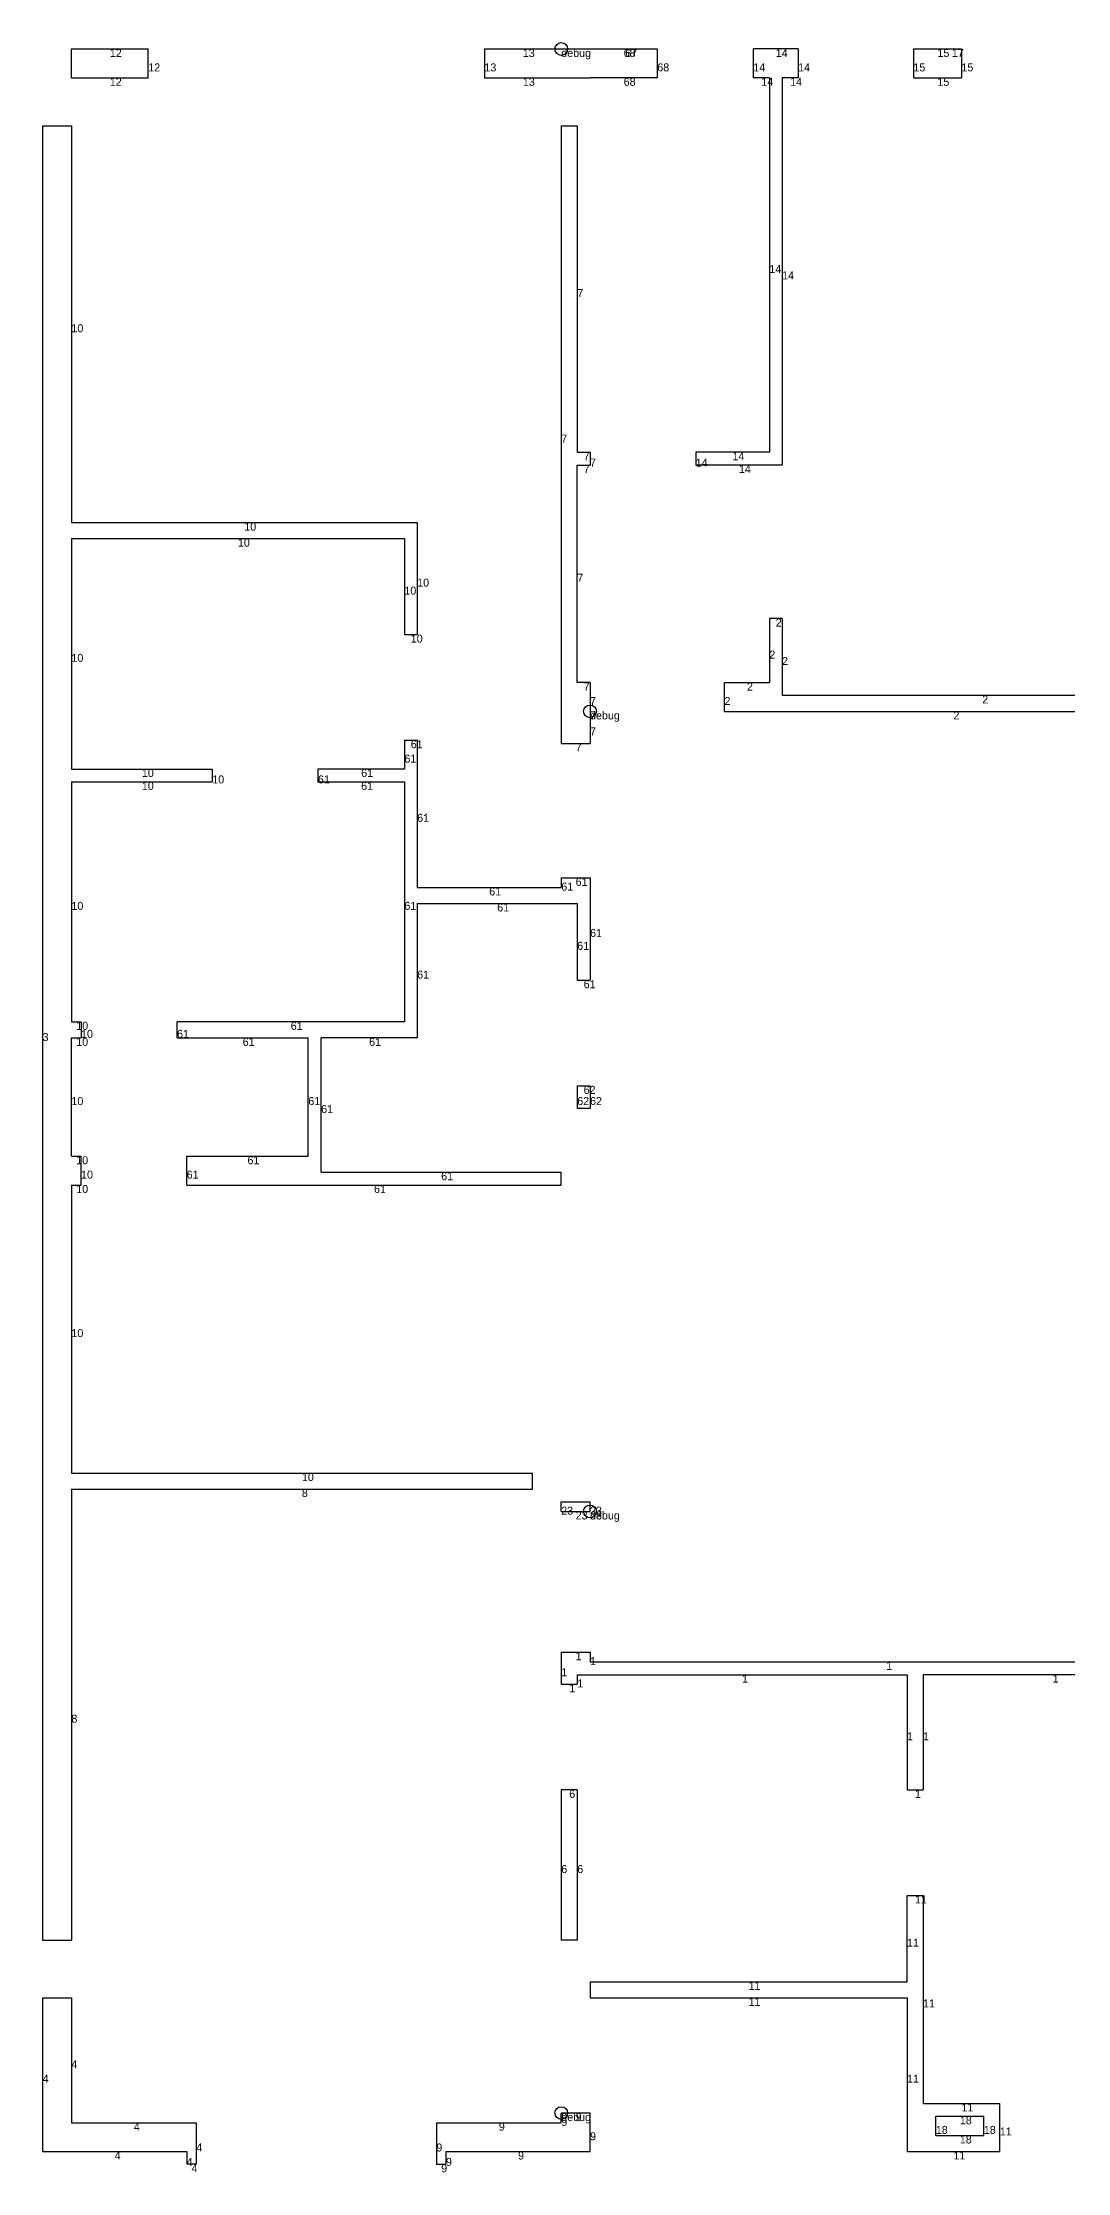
# Model space of a CAD drawing. Header units: metres. Extents: x 234 to 1678, y 437 to 1103.
# Drawn here: x 234 to 554, y 437 to 1103 of the extents above; entities that cross this region are included whole.
import ezdxf

# ---------------------------------------------------------------- set-up
doc = ezdxf.new("R2010")
doc.units = ezdxf.units.M
doc.layers.add('WALL_DEBUG', color=7, linetype='Continuous')

msp = doc.modelspace()

# ---------------------------------------------------------------- linework, layer by layer
at = {"layer": 'debug', "color": 2}
for centre in [(396, 1101), (405, 894), (405, 644), (396, 456)]:
    msp.add_circle(centre, 2, dxfattribs=at)
at = {"layer": 'WALL_DEBUG'}
for p, q in [((243, 1101), (267, 1101)), ((243, 1092), (243, 1101)), ((243, 1101), (267, 1101)), ((243, 1092), (243, 1101)), ((243, 1101), (267, 1101)), ((243, 1092), (243, 1101)), ((243, 1101), (267, 1101)), ((243, 1092), (243, 1101)), ((243, 1101), (267, 1101)), ((243, 1092), (243, 1101)), ((243, 1101), (267, 1101)), ((243, 1092), (243, 1101)), ((243, 1101), (267, 1101)), ((267, 1092), (267, 1101)), ((267, 1092), (267, 1101)), ((267, 1092), (267, 1101)), ((267, 1092), (267, 1101)), ((267, 1092), (267, 1101)), ((267, 1092), (267, 1101)), ((267, 1092), (267, 1101)), ((372, 1101), (396, 1101)), ((372, 1101), (372, 1092)), ((372, 1101), (396, 1101)), ((372, 1101), (372, 1092)), ((372, 1101), (396, 1101)), ((372, 1101), (372, 1092)), ((372, 1101), (396, 1101)), ((372, 1101), (372, 1092)), ((372, 1101), (396, 1101)), ((372, 1101), (372, 1092)), ((372, 1101), (396, 1101)), ((372, 1101), (372, 1092)), ((372, 1101), (396, 1101)), ((372, 1101), (372, 1092)), ((396, 1101), (405, 1101)), ((396, 1101), (405, 1101)), ((396, 1101), (405, 1101)), ((396, 1101), (405, 1101)), ((396, 1101), (405, 1101)), ((396, 1101), (405, 1101)), ((405, 1101), (426, 1101)), ((405, 1101), (426, 1101)), ((405, 1101), (426, 1101)), ((405, 1101), (426, 1101)), ((405, 1101), (426, 1101)), ((405, 1101), (426, 1101)), ((405, 1101), (426, 1101)), ((416, 1101), (416, 1101)), ((416, 1101), (416, 1101)), ((416, 1101), (416, 1101)), ((416, 1101), (416, 1101)), ((416, 1101), (416, 1101)), ((416, 1101), (416, 1101)), ((416, 1101), (416, 1101)), ((426, 1101), (426, 1092)), ((426, 1101), (426, 1092)), ((426, 1101), (426, 1092)), ((426, 1101), (426, 1092)), ((426, 1101), (426, 1092)), ((426, 1101), (426, 1092)), ((426, 1101), (426, 1092)), ((470, 1101), (456, 1101)), ((456, 1101), (456, 1092)), ((470, 1101), (456, 1101)), ((456, 1101), (456, 1092)), ((470, 1101), (456, 1101)), ((456, 1101), (456, 1092)), ((470, 1101), (456, 1101)), ((456, 1101), (456, 1092)), ((470, 1101), (456, 1101)), ((456, 1101), (456, 1092)), ((470, 1101), (456, 1101)), ((456, 1101), (456, 1092)), ((470, 1101), (456, 1101)), ((456, 1101), (456, 1092)), ((470, 1101), (470, 1092)), ((470, 1101), (470, 1092)), ((470, 1101), (470, 1092)), ((470, 1101), (470, 1092)), ((470, 1101), (470, 1092)), ((470, 1101), (470, 1092)), ((470, 1101), (470, 1092)), ((506, 1101), (506, 1092)), ((506, 1101), (521, 1101)), ((506, 1101), (506, 1092)), ((506, 1101), (521, 1101)), ((506, 1101), (506, 1092)), ((506, 1101), (521, 1101)), ((506, 1101), (506, 1092)), ((506, 1101), (521, 1101)), ((506, 1101), (506, 1092)), ((506, 1101), (521, 1101)), ((506, 1101), (506, 1092)), ((506, 1101), (521, 1101)), ((506, 1101), (506, 1092)), ((506, 1101), (521, 1101)), ((518, 1101), (518, 1101)), ((518, 1101), (518, 1101)), ((518, 1101), (518, 1101)), ((518, 1101), (518, 1101)), ((518, 1101), (518, 1101)), ((518, 1101), (518, 1101)), ((518, 1101), (518, 1101)), ((521, 1101), (521, 1092)), ((521, 1101), (521, 1092)), ((521, 1101), (521, 1092)), ((521, 1101), (521, 1092)), ((521, 1101), (521, 1092)), ((521, 1101), (521, 1092)), ((521, 1101), (521, 1092)), ((243, 1092), (267, 1092)), ((243, 1092), (267, 1092)), ((243, 1092), (267, 1092)), ((243, 1092), (267, 1092)), ((243, 1092), (267, 1092)), ((243, 1092), (267, 1092)), ((243, 1092), (267, 1092)), ((372, 1092), (396, 1092)), ((372, 1092), (396, 1092)), ((372, 1092), (396, 1092)), ((372, 1092), (396, 1092)), ((372, 1092), (396, 1092)), ((372, 1092), (396, 1092)), ((372, 1092), (396, 1092)), ((396, 1092), (405, 1092)), ((396, 1092), (405, 1092)), ((396, 1092), (405, 1092)), ((396, 1092), (405, 1092)), ((396, 1092), (405, 1092)), ((396, 1092), (405, 1092)), ((426, 1092), (405, 1092)), ((426, 1092), (405, 1092)), ((426, 1092), (405, 1092)), ((426, 1092), (405, 1092)), ((426, 1092), (405, 1092)), ((426, 1092), (405, 1092)), ((426, 1092), (405, 1092)), ((461, 1092), (456, 1092)), ((461, 1092), (456, 1092)), ((461, 1092), (456, 1092)), ((461, 1092), (456, 1092)), ((461, 1092), (456, 1092)), ((461, 1092), (456, 1092)), ((461, 1092), (456, 1092)), ((461, 1092), (461, 975)), ((461, 1092), (461, 975)), ((461, 1092), (461, 975)), ((461, 1092), (461, 975)), ((461, 1092), (461, 975)), ((461, 1092), (461, 975)), ((461, 1092), (461, 975)), ((470, 1092), (465, 1092)), ((465, 1092), (465, 971)), ((470, 1092), (465, 1092)), ((465, 1092), (465, 971)), ((470, 1092), (465, 1092)), ((465, 1092), (465, 971)), ((470, 1092), (465, 1092)), ((465, 1092), (465, 971)), ((470, 1092), (465, 1092)), ((465, 1092), (465, 971)), ((470, 1092), (465, 1092)), ((465, 1092), (465, 971)), ((470, 1092), (465, 1092)), ((465, 1092), (465, 971)), ((506, 1092), (521, 1092)), ((506, 1092), (521, 1092)), ((506, 1092), (521, 1092)), ((506, 1092), (521, 1092)), ((506, 1092), (521, 1092)), ((506, 1092), (521, 1092)), ((506, 1092), (521, 1092)), ((234, 1077), (234, 510)), ((234, 1077), (234, 510)), ((234, 1077), (243, 1077)), ((234, 1077), (234, 510)), ((234, 1077), (243, 1077)), ((234, 1077), (234, 510)), ((234, 1077), (243, 1077)), ((234, 1077), (234, 510)), ((234, 1077), (243, 1077)), ((234, 1077), (234, 510)), ((234, 1077), (243, 1077)), ((234, 1077), (234, 510)), ((234, 1077), (243, 1077)), ((243, 1077), (243, 953)), ((243, 1077), (243, 953)), ((243, 1077), (243, 953)), ((243, 1077), (243, 953)), ((243, 1077), (243, 953)), ((243, 1077), (243, 953)), ((243, 1077), (243, 953)), ((396, 1077), (396, 884)), ((396, 1077), (396, 884)), ((396, 1077), (401, 1077)), ((396, 1077), (396, 884)), ((396, 1077), (401, 1077)), ((396, 1077), (396, 884)), ((396, 1077), (401, 1077)), ((396, 1077), (396, 884)), ((396, 1077), (401, 1077)), ((396, 1077), (396, 884)), ((396, 1077), (401, 1077)), ((396, 1077), (396, 884)), ((396, 1077), (401, 1077)), ((401, 1077), (401, 975)), ((401, 1077), (401, 975)), ((401, 1077), (401, 975)), ((401, 1077), (401, 975)), ((401, 1077), (401, 975)), ((401, 1077), (401, 975)), ((401, 1077), (401, 975)), ((401, 975), (405, 975)), ((401, 975), (405, 975)), ((401, 975), (405, 975)), ((401, 975), (405, 975)), ((401, 975), (405, 975)), ((401, 975), (405, 975)), ((401, 975), (405, 975)), ((405, 975), (405, 971)), ((405, 975), (405, 971)), ((405, 975), (405, 971)), ((405, 975), (405, 971)), ((405, 975), (405, 971)), ((405, 975), (405, 971)), ((405, 975), (405, 971)), ((461, 975), (438, 975)), ((438, 975), (438, 971)), ((461, 975), (438, 975)), ((438, 975), (438, 971)), ((461, 975), (438, 975)), ((438, 975), (438, 971)), ((461, 975), (438, 975)), ((438, 975), (438, 971)), ((461, 975), (438, 975)), ((438, 975), (438, 971)), ((461, 975), (438, 975)), ((438, 975), (438, 971)), ((461, 975), (438, 975)), ((438, 975), (438, 971)), ((401, 903), (401, 971)), ((401, 971), (405, 971)), ((401, 903), (401, 971)), ((401, 971), (405, 971)), ((401, 903), (401, 971)), ((401, 971), (405, 971)), ((401, 903), (401, 971)), ((401, 971), (405, 971)), ((401, 903), (401, 971)), ((401, 971), (405, 971)), ((401, 903), (401, 971)), ((401, 971), (405, 971)), ((401, 903), (401, 971)), ((401, 971), (405, 971)), ((465, 971), (438, 971)), ((465, 971), (438, 971)), ((465, 971), (438, 971)), ((465, 971), (438, 971)), ((465, 971), (438, 971)), ((465, 971), (438, 971)), ((465, 971), (438, 971)), ((243, 953), (351, 953)), ((243, 953), (351, 953)), ((243, 953), (351, 953)), ((243, 953), (351, 953)), ((243, 953), (351, 953)), ((243, 953), (351, 953)), ((243, 953), (351, 953)), ((351, 953), (351, 918)), ((351, 953), (351, 918)), ((351, 953), (351, 918)), ((351, 953), (351, 918)), ((351, 953), (351, 918)), ((351, 953), (351, 918)), ((351, 953), (351, 918)), ((243, 948), (243, 876)), ((243, 948), (347, 948)), ((243, 948), (243, 876)), ((243, 948), (347, 948)), ((243, 948), (243, 876)), ((243, 948), (347, 948)), ((243, 948), (243, 876)), ((243, 948), (347, 948)), ((243, 948), (243, 876)), ((243, 948), (347, 948)), ((243, 948), (243, 876)), ((243, 948), (347, 948)), ((243, 948), (243, 876)), ((243, 948), (347, 948)), ((347, 948), (347, 918)), ((347, 948), (347, 918)), ((347, 948), (347, 918)), ((347, 948), (347, 918)), ((347, 948), (347, 918)), ((347, 948), (347, 918)), ((347, 948), (347, 918)), ((465, 923), (461, 923)), ((461, 923), (461, 903)), ((465, 923), (461, 923)), ((461, 923), (461, 903)), ((465, 923), (461, 923)), ((461, 923), (461, 903)), ((465, 923), (461, 923)), ((461, 923), (461, 903)), ((465, 923), (461, 923)), ((461, 923), (461, 903)), ((465, 923), (461, 923)), ((461, 923), (461, 903)), ((465, 923), (461, 923)), ((461, 923), (461, 903)), ((465, 923), (465, 899)), ((465, 923), (465, 899)), ((465, 923), (465, 899)), ((465, 923), (465, 899)), ((465, 923), (465, 899)), ((465, 923), (465, 899)), ((465, 923), (465, 899)), ((347, 918), (351, 918)), ((347, 918), (351, 918)), ((347, 918), (351, 918)), ((347, 918), (351, 918)), ((347, 918), (351, 918)), ((347, 918), (351, 918)), ((347, 918), (351, 918)), ((405, 903), (401, 903)), ((405, 903), (401, 903)), ((405, 903), (401, 903)), ((405, 903), (401, 903)), ((405, 903), (401, 903)), ((405, 903), (401, 903)), ((405, 903), (401, 903)), ((405, 903), (405, 894)), ((405, 903), (405, 894)), ((405, 903), (405, 894)), ((405, 903), (405, 894)), ((405, 903), (405, 894)), ((405, 903), (405, 894)), ((405, 903), (405, 894)), ((447, 894), (447, 903)), ((447, 903), (461, 903)), ((447, 894), (447, 903)), ((447, 903), (461, 903)), ((447, 894), (447, 903)), ((447, 903), (461, 903)), ((447, 894), (447, 903)), ((447, 903), (461, 903)), ((447, 894), (447, 903)), ((447, 903), (461, 903)), ((447, 894), (447, 903)), ((447, 903), (461, 903)), ((447, 894), (447, 903)), ((447, 903), (461, 903)), ((590, 899), (465, 899)), ((590, 899), (465, 899)), ((590, 899), (465, 899)), ((590, 899), (465, 899)), ((590, 899), (465, 899)), ((590, 899), (465, 899)), ((590, 899), (465, 899)), ((405, 894), (405, 894)), ((405, 894), (405, 884)), ((405, 894), (405, 884)), ((405, 894), (405, 884)), ((405, 894), (405, 884)), ((405, 894), (405, 884)), ((405, 894), (405, 884)), ((405, 894), (405, 884)), ((447, 894), (590, 894)), ((447, 894), (590, 894)), ((447, 894), (590, 894)), ((447, 894), (590, 894)), ((447, 894), (590, 894)), ((447, 894), (590, 894)), ((447, 894), (590, 894)), ((347, 885), (347, 876)), ((347, 885), (351, 885)), ((347, 885), (347, 876)), ((347, 885), (351, 885)), ((347, 885), (347, 876)), ((347, 885), (351, 885)), ((347, 885), (347, 876)), ((347, 885), (351, 885)), ((347, 885), (347, 876)), ((347, 885), (351, 885)), ((347, 885), (347, 876)), ((347, 885), (351, 885)), ((347, 885), (347, 876)), ((347, 885), (351, 885)), ((351, 885), (351, 839)), ((351, 885), (351, 839)), ((351, 885), (351, 839)), ((351, 885), (351, 839)), ((351, 885), (351, 839)), ((351, 885), (351, 839)), ((351, 885), (351, 839)), ((396, 884), (405, 884)), ((396, 884), (405, 884)), ((396, 884), (405, 884)), ((396, 884), (405, 884)), ((396, 884), (405, 884)), ((396, 884), (405, 884)), ((396, 884), (405, 884)), ((243, 876), (287, 876)), ((243, 876), (287, 876)), ((243, 876), (287, 876)), ((243, 876), (287, 876)), ((243, 876), (287, 876)), ((243, 876), (287, 876)), ((243, 876), (287, 876)), ((243, 872), (287, 872)), ((243, 872), (243, 797)), ((243, 872), (287, 872)), ((243, 872), (243, 797)), ((243, 872), (287, 872)), ((243, 872), (243, 797)), ((243, 872), (287, 872)), ((243, 872), (243, 797)), ((243, 872), (287, 872)), ((243, 872), (243, 797)), ((243, 872), (287, 872)), ((243, 872), (243, 797)), ((243, 872), (287, 872)), ((243, 872), (243, 797)), ((287, 876), (287, 872)), ((287, 876), (287, 872)), ((287, 876), (287, 872)), ((287, 876), (287, 872)), ((287, 876), (287, 872)), ((287, 876), (287, 872)), ((287, 876), (287, 872)), ((347, 876), (320, 876)), ((320, 876), (320, 872)), ((347, 876), (320, 876)), ((320, 876), (320, 872)), ((347, 876), (320, 876)), ((320, 876), (320, 872)), ((347, 876), (320, 876)), ((320, 876), (320, 872)), ((347, 876), (320, 876)), ((320, 876), (320, 872)), ((347, 876), (320, 876)), ((320, 876), (320, 872)), ((347, 876), (320, 876)), ((320, 876), (320, 872)), ((320, 872), (347, 872)), ((320, 872), (347, 872)), ((320, 872), (347, 872)), ((320, 872), (347, 872)), ((320, 872), (347, 872)), ((320, 872), (347, 872)), ((320, 872), (347, 872)), ((347, 872), (347, 797)), ((347, 872), (347, 797)), ((347, 872), (347, 797)), ((347, 872), (347, 797)), ((347, 872), (347, 797)), ((347, 872), (347, 797)), ((347, 872), (347, 797)), ((351, 839), (396, 839)), ((351, 839), (396, 839)), ((351, 839), (396, 839)), ((351, 839), (396, 839)), ((351, 839), (396, 839)), ((351, 839), (396, 839)), ((351, 839), (396, 839)), ((396, 842), (396, 839)), ((396, 842), (405, 842)), ((396, 842), (396, 839)), ((396, 842), (405, 842)), ((396, 842), (396, 839)), ((396, 842), (405, 842)), ((396, 842), (396, 839)), ((396, 842), (405, 842)), ((396, 842), (396, 839)), ((396, 842), (405, 842)), ((396, 842), (396, 839)), ((396, 842), (405, 842)), ((396, 842), (396, 839)), ((396, 842), (405, 842)), ((405, 842), (405, 810)), ((405, 842), (405, 810)), ((405, 842), (405, 810)), ((405, 842), (405, 810)), ((405, 842), (405, 810)), ((405, 842), (405, 810)), ((405, 842), (405, 810)), ((351, 834), (351, 792)), ((351, 834), (401, 834)), ((351, 834), (351, 792)), ((351, 834), (401, 834)), ((351, 834), (351, 792)), ((351, 834), (401, 834)), ((351, 834), (351, 792)), ((351, 834), (401, 834)), ((351, 834), (351, 792)), ((351, 834), (401, 834)), ((351, 834), (351, 792)), ((351, 834), (401, 834)), ((351, 834), (351, 792)), ((351, 834), (401, 834)), ((401, 834), (401, 810)), ((401, 834), (401, 810)), ((401, 834), (401, 810)), ((401, 834), (401, 810)), ((401, 834), (401, 810)), ((401, 834), (401, 810)), ((401, 834), (401, 810)), ((401, 810), (405, 810)), ((401, 810), (405, 810)), ((401, 810), (405, 810)), ((401, 810), (405, 810)), ((401, 810), (405, 810)), ((401, 810), (405, 810)), ((401, 810), (405, 810)), ((243, 797), (246, 797)), ((243, 797), (246, 797)), ((243, 797), (246, 797)), ((243, 797), (246, 797)), ((243, 797), (246, 797)), ((243, 797), (246, 797)), ((243, 797), (246, 797)), ((243, 755), (243, 792)), ((243, 792), (246, 792)), ((243, 755), (243, 792)), ((243, 792), (246, 792)), ((243, 755), (243, 792)), ((243, 792), (246, 792)), ((243, 755), (243, 792)), ((243, 792), (246, 792)), ((243, 755), (243, 792)), ((243, 792), (246, 792)), ((243, 755), (243, 792)), ((243, 792), (246, 792)), ((243, 755), (243, 792)), ((243, 792), (246, 792)), ((246, 797), (246, 792)), ((246, 797), (246, 792)), ((246, 797), (246, 792)), ((246, 797), (246, 792)), ((246, 797), (246, 792)), ((246, 797), (246, 792)), ((246, 797), (246, 792)), ((347, 797), (276, 797)), ((276, 792), (276, 797)), ((347, 797), (276, 797)), ((276, 792), (276, 797)), ((347, 797), (276, 797)), ((276, 792), (276, 797)), ((347, 797), (276, 797)), ((276, 792), (276, 797)), ((347, 797), (276, 797)), ((276, 792), (276, 797)), ((347, 797), (276, 797)), ((276, 792), (276, 797)), ((347, 797), (276, 797)), ((276, 792), (276, 797)), ((276, 792), (317, 792)), ((276, 792), (317, 792)), ((276, 792), (317, 792)), ((276, 792), (317, 792)), ((276, 792), (317, 792)), ((276, 792), (317, 792)), ((276, 792), (317, 792)), ((317, 755), (317, 792)), ((317, 755), (317, 792)), ((317, 755), (317, 792)), ((317, 755), (317, 792)), ((317, 755), (317, 792)), ((317, 755), (317, 792)), ((317, 755), (317, 792)), ((351, 792), (321, 792)), ((321, 750), (321, 792)), ((351, 792), (321, 792)), ((321, 750), (321, 792)), ((351, 792), (321, 792)), ((321, 750), (321, 792)), ((351, 792), (321, 792)), ((321, 750), (321, 792)), ((351, 792), (321, 792)), ((321, 750), (321, 792)), ((351, 792), (321, 792)), ((321, 750), (321, 792)), ((351, 792), (321, 792)), ((321, 750), (321, 792)), ((401, 777), (401, 770)), ((401, 777), (405, 777)), ((401, 777), (401, 770)), ((401, 777), (405, 777)), ((401, 777), (401, 770)), ((401, 777), (405, 777)), ((401, 777), (401, 770)), ((401, 777), (405, 777)), ((401, 777), (401, 770)), ((401, 777), (405, 777)), ((401, 777), (401, 770)), ((401, 777), (405, 777)), ((401, 777), (401, 770)), ((401, 777), (405, 777)), ((405, 777), (405, 770)), ((405, 777), (405, 770)), ((405, 777), (405, 770)), ((405, 777), (405, 770)), ((405, 777), (405, 770)), ((405, 777), (405, 770)), ((405, 777), (405, 770)), ((401, 770), (405, 770)), ((401, 770), (405, 770)), ((401, 770), (405, 770)), ((401, 770), (405, 770)), ((401, 770), (405, 770)), ((401, 770), (405, 770)), ((243, 755), (246, 755)), ((243, 755), (246, 755)), ((243, 755), (246, 755)), ((243, 755), (246, 755)), ((243, 755), (246, 755)), ((243, 755), (246, 755)), ((243, 755), (246, 755)), ((246, 746), (246, 755)), ((246, 746), (246, 755)), ((246, 746), (246, 755)), ((246, 746), (246, 755)), ((246, 746), (246, 755)), ((246, 746), (246, 755)), ((246, 746), (246, 755)), ((279, 746), (279, 755)), ((279, 755), (317, 755)), ((279, 746), (279, 755)), ((279, 755), (317, 755)), ((279, 746), (279, 755)), ((279, 755), (317, 755)), ((279, 746), (279, 755)), ((279, 755), (317, 755)), ((279, 746), (279, 755)), ((279, 755), (317, 755)), ((279, 746), (279, 755)), ((279, 755), (317, 755)), ((279, 746), (279, 755)), ((279, 755), (317, 755)), ((243, 746), (243, 656)), ((243, 746), (246, 746)), ((243, 746), (243, 656)), ((243, 746), (246, 746)), ((243, 746), (243, 656)), ((243, 746), (246, 746)), ((243, 746), (243, 656)), ((243, 746), (246, 746)), ((243, 746), (243, 656)), ((243, 746), (246, 746)), ((243, 746), (243, 656)), ((243, 746), (246, 746)), ((243, 746), (243, 656)), ((243, 746), (246, 746)), ((279, 746), (396, 746)), ((279, 746), (396, 746)), ((279, 746), (396, 746)), ((279, 746), (396, 746)), ((279, 746), (396, 746)), ((279, 746), (396, 746)), ((279, 746), (396, 746)), ((321, 750), (396, 750)), ((321, 750), (396, 750)), ((321, 750), (396, 750)), ((321, 750), (396, 750)), ((321, 750), (396, 750)), ((321, 750), (396, 750)), ((321, 750), (396, 750)), ((396, 746), (396, 750)), ((396, 746), (396, 750)), ((396, 746), (396, 750)), ((396, 746), (396, 750)), ((396, 746), (396, 750)), ((396, 746), (396, 750)), ((243, 656), (387, 656)), ((243, 656), (387, 656)), ((243, 656), (387, 656)), ((243, 656), (387, 656)), ((243, 656), (387, 656)), ((243, 656), (387, 656)), ((243, 656), (387, 656)), ((387, 651), (387, 656)), ((387, 651), (387, 656)), ((387, 651), (387, 656)), ((387, 651), (387, 656)), ((387, 651), (387, 656)), ((387, 651), (387, 656)), ((243, 651), (387, 651)), ((243, 651), (243, 510)), ((243, 651), (387, 651)), ((243, 651), (243, 510)), ((243, 651), (387, 651)), ((243, 651), (243, 510)), ((243, 651), (387, 651)), ((243, 651), (243, 510)), ((243, 651), (387, 651)), ((243, 651), (243, 510)), ((243, 651), (387, 651)), ((243, 651), (243, 510)), ((243, 651), (387, 651)), ((243, 651), (243, 510)), ((396, 644), (396, 647)), ((396, 644), (396, 647)), ((396, 647), (405, 647)), ((396, 644), (396, 647)), ((396, 647), (405, 647)), ((396, 644), (396, 647)), ((396, 647), (405, 647)), ((396, 644), (396, 647)), ((396, 647), (405, 647)), ((396, 644), (396, 647)), ((396, 647), (405, 647)), ((396, 644), (396, 647)), ((396, 647), (405, 647)), ((405, 644), (405, 647)), ((405, 644), (405, 647)), ((405, 644), (405, 647)), ((405, 644), (405, 647)), ((405, 644), (405, 647)), ((405, 644), (405, 647)), ((405, 644), (405, 647)), ((396, 644), (405, 644)), ((396, 644), (405, 644)), ((396, 644), (405, 644)), ((396, 644), (405, 644)), ((396, 644), (405, 644)), ((396, 644), (405, 644)), ((396, 644), (405, 644)), ((405, 644), (405, 644)), ((396, 600), (396, 590)), ((396, 600), (405, 600)), ((396, 600), (396, 590)), ((396, 600), (405, 600)), ((396, 600), (396, 590)), ((396, 600), (405, 600)), ((396, 600), (396, 590)), ((396, 600), (405, 600)), ((396, 600), (396, 590)), ((396, 600), (405, 600)), ((396, 600), (396, 590)), ((396, 600), (405, 600)), ((396, 600), (396, 590)), ((396, 600), (405, 600)), ((405, 600), (405, 597)), ((405, 600), (405, 597)), ((405, 600), (405, 597)), ((405, 600), (405, 597)), ((405, 600), (405, 597)), ((405, 600), (405, 597)), ((405, 600), (405, 597)), ((401, 593), (504, 593)), ((401, 593), (401, 590)), ((401, 593), (504, 593)), ((401, 593), (401, 590)), ((401, 593), (504, 593)), ((401, 593), (401, 590)), ((401, 593), (504, 593)), ((401, 593), (401, 590)), ((401, 593), (504, 593)), ((401, 593), (401, 590)), ((401, 593), (504, 593)), ((401, 593), (401, 590)), ((401, 593), (504, 593)), ((401, 593), (401, 590)), ((405, 597), (590, 597)), ((405, 597), (590, 597)), ((405, 597), (590, 597)), ((405, 597), (590, 597)), ((405, 597), (590, 597)), ((405, 597), (590, 597)), ((405, 597), (590, 597)), ((504, 593), (504, 557)), ((504, 593), (504, 557)), ((504, 593), (504, 557)), ((504, 593), (504, 557)), ((504, 593), (504, 557)), ((504, 593), (504, 557)), ((504, 593), (504, 557)), ((590, 593), (509, 593)), ((509, 593), (509, 557)), ((590, 593), (509, 593)), ((509, 593), (509, 557)), ((590, 593), (509, 593)), ((509, 593), (509, 557)), ((590, 593), (509, 593)), ((509, 593), (509, 557)), ((590, 593), (509, 593)), ((509, 593), (509, 557)), ((590, 593), (509, 593)), ((509, 593), (509, 557)), ((590, 593), (509, 593)), ((509, 593), (509, 557)), ((396, 590), (401, 590)), ((396, 590), (401, 590)), ((396, 590), (401, 590)), ((396, 590), (401, 590)), ((396, 590), (401, 590)), ((396, 590), (401, 590)), ((396, 590), (401, 590)), ((401, 557), (396, 557)), ((396, 557), (396, 510)), ((401, 557), (396, 557)), ((396, 557), (396, 510)), ((401, 557), (396, 557)), ((396, 557), (396, 510)), ((401, 557), (396, 557)), ((396, 557), (396, 510)), ((401, 557), (396, 557)), ((396, 557), (396, 510)), ((401, 557), (396, 557)), ((396, 557), (396, 510)), ((401, 557), (396, 557)), ((396, 557), (396, 510)), ((401, 557), (401, 510)), ((401, 557), (401, 510)), ((401, 557), (401, 510)), ((401, 557), (401, 510)), ((401, 557), (401, 510)), ((401, 557), (401, 510)), ((401, 557), (401, 510)), ((504, 557), (509, 557)), ((504, 557), (509, 557)), ((504, 557), (509, 557)), ((504, 557), (509, 557)), ((504, 557), (509, 557)), ((504, 557), (509, 557)), ((504, 557), (509, 557)), ((504, 497), (504, 524)), ((504, 524), (509, 524)), ((504, 497), (504, 524)), ((504, 524), (509, 524)), ((504, 497), (504, 524)), ((504, 524), (509, 524)), ((504, 497), (504, 524)), ((504, 524), (509, 524)), ((504, 497), (504, 524)), ((504, 524), (509, 524)), ((504, 497), (504, 524)), ((504, 524), (509, 524)), ((504, 497), (504, 524)), ((504, 524), (509, 524)), ((509, 524), (509, 459)), ((509, 524), (509, 459)), ((509, 524), (509, 459)), ((509, 524), (509, 459)), ((509, 524), (509, 459)), ((509, 524), (509, 459)), ((509, 524), (509, 459)), ((234, 510), (243, 510)), ((234, 510), (243, 510)), ((234, 510), (243, 510)), ((234, 510), (243, 510)), ((234, 510), (243, 510)), ((234, 510), (243, 510)), ((401, 510), (396, 510)), ((401, 510), (396, 510)), ((401, 510), (396, 510)), ((401, 510), (396, 510)), ((401, 510), (396, 510)), ((401, 510), (396, 510)), ((405, 497), (504, 497)), ((405, 497), (504, 497)), ((405, 497), (405, 492)), ((405, 497), (504, 497)), ((405, 497), (405, 492)), ((405, 497), (504, 497)), ((405, 497), (405, 492)), ((405, 497), (504, 497)), ((405, 497), (405, 492)), ((405, 497), (504, 497)), ((405, 497), (405, 492)), ((405, 497), (504, 497)), ((405, 497), (405, 492)), ((234, 492), (234, 444)), ((234, 492), (234, 444)), ((234, 492), (243, 492)), ((234, 492), (234, 444)), ((234, 492), (243, 492)), ((234, 492), (234, 444)), ((234, 492), (243, 492)), ((234, 492), (234, 444)), ((234, 492), (243, 492)), ((234, 492), (234, 444)), ((234, 492), (243, 492)), ((234, 492), (234, 444)), ((234, 492), (243, 492)), ((243, 492), (243, 453)), ((243, 492), (243, 453)), ((243, 492), (243, 453)), ((243, 492), (243, 453)), ((243, 492), (243, 453)), ((243, 492), (243, 453)), ((243, 492), (243, 453)), ((405, 492), (504, 492)), ((405, 492), (504, 492)), ((405, 492), (504, 492)), ((405, 492), (504, 492)), ((405, 492), (504, 492)), ((405, 492), (504, 492)), ((405, 492), (504, 492)), ((504, 492), (504, 444)), ((504, 492), (504, 444)), ((504, 492), (504, 444)), ((504, 492), (504, 444)), ((504, 492), (504, 444)), ((504, 492), (504, 444)), ((504, 492), (504, 444)), ((243, 453), (282, 453)), ((243, 453), (282, 453)), ((243, 453), (282, 453)), ((243, 453), (282, 453)), ((243, 453), (282, 453)), ((243, 453), (282, 453)), ((243, 453), (282, 453)), ((282, 453), (282, 440)), ((282, 453), (282, 440)), ((282, 453), (282, 440)), ((282, 453), (282, 440)), ((282, 453), (282, 440)), ((282, 453), (282, 440)), ((282, 453), (282, 440)), ((357, 453), (396, 453)), ((357, 453), (357, 440)), ((357, 453), (396, 453)), ((357, 453), (357, 440)), ((357, 453), (396, 453)), ((357, 453), (357, 440)), ((357, 453), (396, 453)), ((357, 453), (357, 440)), ((357, 453), (396, 453)), ((357, 453), (357, 440)), ((357, 453), (396, 453)), ((357, 453), (357, 440)), ((357, 453), (396, 453)), ((357, 453), (357, 440)), ((405, 456), (396, 456)), ((396, 453), (396, 456)), ((396, 456), (396, 456)), ((405, 456), (396, 456)), ((396, 453), (396, 456)), ((405, 456), (396, 456)), ((396, 453), (396, 456)), ((405, 456), (396, 456)), ((396, 453), (396, 456)), ((405, 456), (396, 456)), ((396, 453), (396, 456)), ((405, 456), (396, 456)), ((396, 453), (396, 456)), ((405, 456), (396, 456)), ((396, 453), (396, 456)), ((405, 444), (405, 456)), ((405, 444), (405, 456)), ((405, 444), (405, 456)), ((405, 444), (405, 456)), ((405, 444), (405, 456)), ((405, 444), (405, 456)), ((405, 444), (405, 456)), ((509, 459), (533, 459)), ((509, 459), (533, 459)), ((509, 459), (533, 459)), ((509, 459), (533, 459)), ((509, 459), (533, 459)), ((509, 459), (533, 459)), ((509, 459), (533, 459)), ((513, 449), (513, 455)), ((513, 455), (528, 455)), ((513, 449), (513, 455)), ((513, 455), (528, 455)), ((513, 449), (513, 455)), ((513, 455), (528, 455)), ((513, 449), (513, 455)), ((513, 455), (528, 455)), ((513, 449), (513, 455)), ((513, 455), (528, 455)), ((513, 449), (513, 455)), ((513, 455), (528, 455)), ((513, 449), (513, 455)), ((513, 455), (528, 455)), ((528, 449), (528, 455)), ((528, 449), (528, 455)), ((528, 449), (528, 455)), ((528, 449), (528, 455)), ((528, 449), (528, 455)), ((528, 449), (528, 455)), ((528, 449), (528, 455)), ((533, 444), (533, 459)), ((533, 444), (533, 459)), ((533, 444), (533, 459)), ((533, 444), (533, 459)), ((533, 444), (533, 459)), ((533, 444), (533, 459)), ((533, 444), (533, 459)), ((513, 449), (528, 449)), ((513, 449), (528, 449)), ((513, 449), (528, 449)), ((513, 449), (528, 449)), ((513, 449), (528, 449)), ((513, 449), (528, 449)), ((513, 449), (528, 449)), ((234, 444), (279, 444)), ((234, 444), (279, 444)), ((234, 444), (279, 444)), ((234, 444), (279, 444)), ((234, 444), (279, 444)), ((234, 444), (279, 444)), ((234, 444), (279, 444)), ((279, 444), (279, 440)), ((279, 444), (279, 440)), ((279, 444), (279, 440)), ((279, 444), (279, 440)), ((279, 444), (279, 440)), ((279, 444), (279, 440)), ((279, 444), (279, 440)), ((282, 440), (279, 440)), ((282, 440), (279, 440)), ((282, 440), (279, 440)), ((282, 440), (279, 440)), ((282, 440), (279, 440)), ((282, 440), (279, 440)), ((282, 440), (279, 440)), ((357, 440), (360, 440)), ((357, 440), (360, 440)), ((357, 440), (360, 440)), ((357, 440), (360, 440)), ((357, 440), (360, 440)), ((357, 440), (360, 440)), ((357, 440), (360, 440)), ((360, 444), (405, 444)), ((360, 444), (360, 440)), ((360, 444), (405, 444)), ((360, 444), (360, 440)), ((360, 444), (405, 444)), ((360, 444), (360, 440)), ((360, 444), (405, 444)), ((360, 444), (360, 440)), ((360, 444), (405, 444)), ((360, 444), (360, 440)), ((360, 444), (405, 444)), ((360, 444), (360, 440)), ((360, 444), (405, 444)), ((360, 444), (360, 440)), ((504, 444), (533, 444)), ((504, 444), (533, 444)), ((504, 444), (533, 444)), ((504, 444), (533, 444)), ((504, 444), (533, 444)), ((504, 444), (533, 444)), ((504, 444), (533, 444))]:
    msp.add_line(p, q, dxfattribs=at)

# ---------------------------------------------------------------- texts
at = {"layer": 'comp_debug_text', "char_height": 2.5, "attachment_point": 1}
for s, insert in [('12', (255, 1101)), ('13', (384, 1101)), ('68', (415.5, 1101)), ('67', (416, 1101)), ('14', (463, 1101)), ('15', (513.5, 1101)), ('17', (518, 1101)), ('12', (255, 1092)), ('12', (267, 1096.5)), ('13', (372, 1096.5)), ('13', (384, 1092)), ('68', (415.5, 1092)), ('68', (426, 1096.5)), ('14', (456, 1096.5)), ('14', (458.5, 1092)), ('14', (467.5, 1092)), ('14', (470, 1096.5)), ('15', (506, 1096.5)), ('15', (513.5, 1092)), ('15', (521, 1096.5)), ('14', (461, 1033.5)), ('7', (401, 1026)), ('14', (465, 1031.5)), ('10', (243, 1015)), ('7', (396, 980.5)), ('7', (403, 975)), ('7', (405, 973)), ('14', (438, 973)), ('14', (449.5, 975)), ('7', (403, 971)), ('14', (451.5, 971)), ('10', (297, 953)), ('10', (295, 948)), ('10', (347, 933)), ('10', (351, 935.5)), ('7', (401, 937)), ('2', (463, 923)), ('10', (243, 912)), ('10', (349, 918)), ('2', (461, 913)), ('2', (465, 911)), ('7', (403, 903)), ('7', (405, 898.5)), ('2', (447, 898.5)), ('2', (454, 903)), ('2', (527.5, 899)), ('7', (405, 894)), ('2', (518.5, 894)), ('7', (405, 889)), ('61', (347, 880.5)), ('61', (349, 885)), ('7', (400.5, 884)), ('10', (265, 876)), ('10', (265, 872)), ('10', (287, 874)), ('61', (320, 874)), ('61', (333.5, 876)), ('61', (333.5, 872)), ('61', (351, 862)), ('61', (373.5, 839)), ('61', (396, 840.5)), ('61', (400.5, 842)), ('10', (243, 834.5)), ('61', (347, 834.5)), ('61', (376, 834)), ('61', (405, 826)), ('61', (401, 822)), ('61', (351, 813)), ('61', (403, 810)), ('3', (234, 793.5)), ('10', (244.5, 797)), ('10', (244.5, 792)), ('10', (246, 794.5)), ('61', (276, 794.5)), ('61', (296.5, 792)), ('61', (311.5, 797)), ('61', (336, 792)), ('10', (243, 773.5)), ('61', (317, 773.5)), ('62', (401, 773.5)), ('62', (403, 777)), ('62', (405, 773.5)), ('61', (321, 771)), ('10', (244.5, 755)), ('61', (298, 755)), ('10', (244.5, 746)), ('10', (246, 750.5)), ('61', (279, 750.5)), ('61', (337.5, 746)), ('61', (358.5, 750)), ('10', (243, 701)), ('10', (315, 656)), ('8', (315, 651)), ('23', (396, 645.5)), ('23', (400.5, 644)), ('23', (405, 645.5)), ('23', (405, 644)), ('1', (400.5, 600)), ('1', (396, 595)), ('1', (405, 598.5)), ('1', (452.5, 593)), ('1', (497.5, 597)), ('1', (549.5, 593)), ('1', (398.5, 590)), ('1', (401, 591.5)), ('8', (243, 580.5)), ('1', (504, 575)), ('1', (509, 575)), ('6', (398.5, 557)), ('1', (506.5, 557)), ('6', (396, 533.5)), ('6', (401, 533.5)), ('11', (506.5, 524)), ('11', (504, 510.5)), ('11', (454.5, 497)), ('11', (454.5, 492)), ('11', (509, 491.5)), ('4', (234, 468)), ('4', (243, 472.5)), ('11', (504, 468)), ('4', (262.5, 453)), ('9', (376.5, 453)), ('9', (396, 456)), ('9', (396, 454.5)), ('9', (400.5, 456)), ('18', (520.5, 455)), ('11', (521, 459)), ('4', (282, 446.5)), ('9', (357, 446.5)), ('9', (405, 450)), ('18', (513, 452)), ('18', (520.5, 449)), ('18', (528, 452)), ('11', (533, 451.5)), ('4', (256.5, 444)), ('4', (279, 442)), ('4', (280.5, 440)), ('9', (358.5, 440)), ('9', (360, 442)), ('9', (382.5, 444)), ('11', (518.5, 444))]:
    msp.add_mtext(s, dxfattribs=dict(at, insert=insert))
at = {"layer": 'debug', "char_height": 2.5, "attachment_point": 1}
for insert in [(396, 1101), (405, 894), (405, 644), (396, 456)]:
    msp.add_mtext('debug', dxfattribs=dict(at, insert=insert))

doc.saveas('drawing.dxf')
